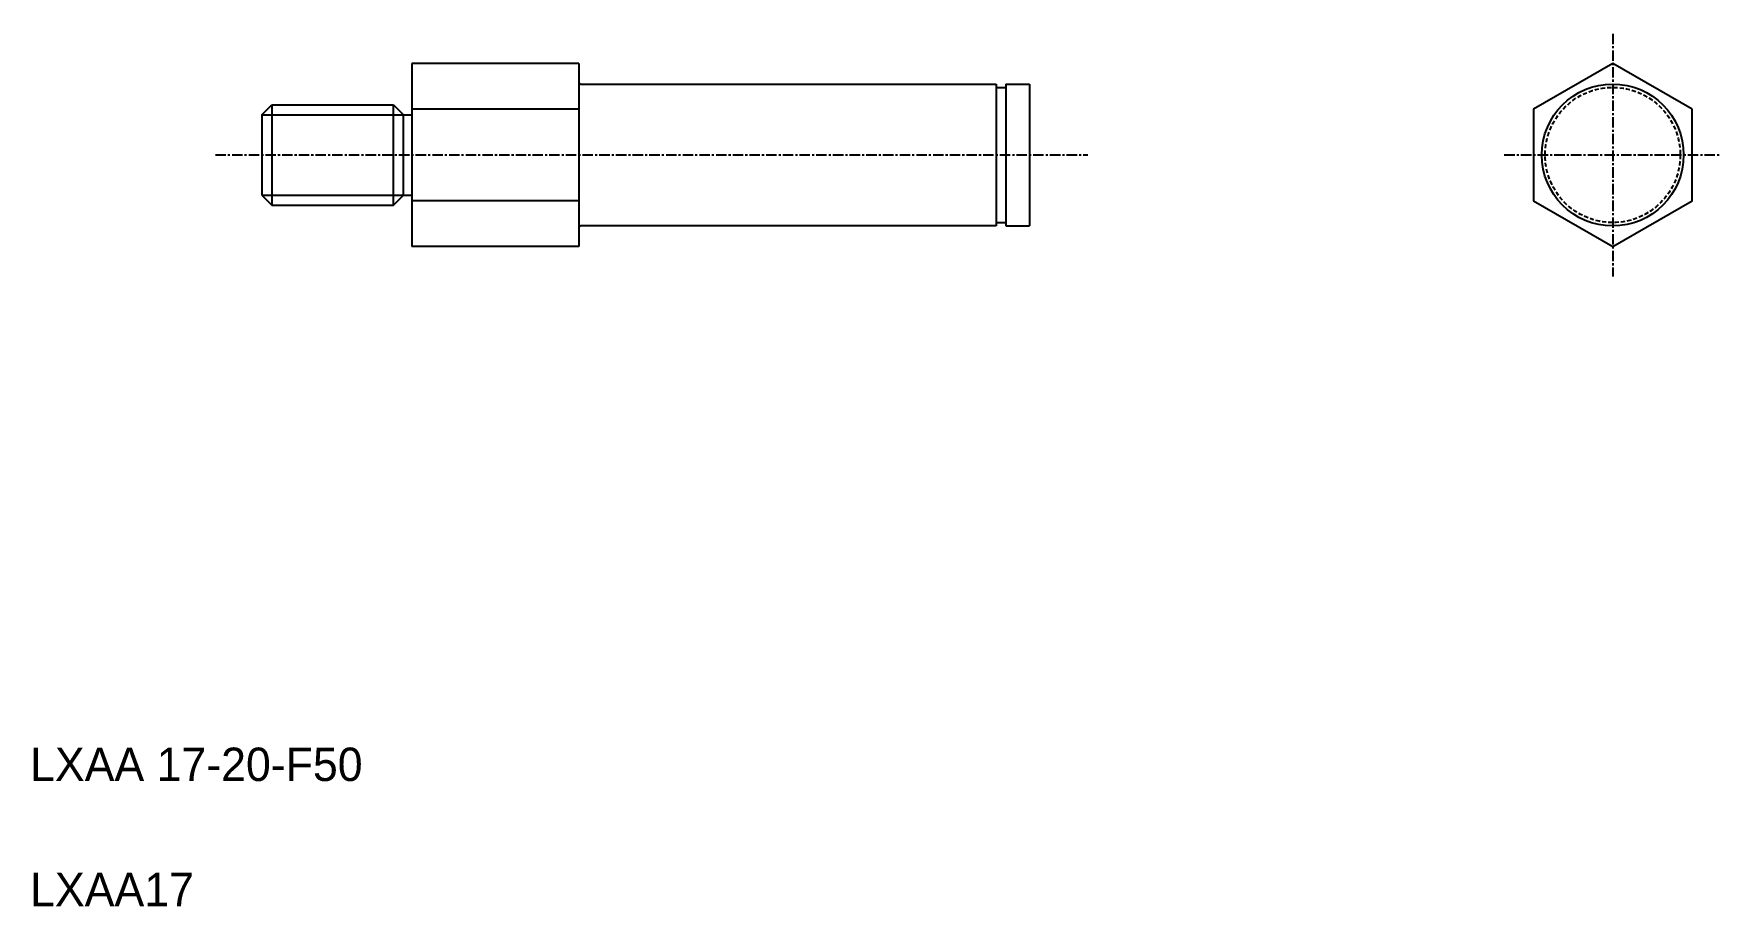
# Model space of a CAD drawing. Extents: x -40 to 162, y 83 to 188.
import ezdxf

# ---------------------------------------------------------------- set-up
doc = ezdxf.new("R2010")
doc.units = 0
doc.linetypes.add('CENTER', pattern=[2, 1.25, -0.25, 0.25, -0.25])
doc.linetypes.add('DASHED', pattern=[0.75, 0.5, -0.25])
doc.layers.get('0').update_dxf_attribs({"linetype": 'CONTINUOUS'})
doc.layers.add('CENTER', color=1, linetype='CENTER')

msp = doc.modelspace()

# ---------------------------------------------------------------- linework, layer by layer
at = {"color": 7, "linetype": 'CONTINUOUS'}
for p, q in [((5.42, 184.4), (5.42, 162.47)), ((25.42, 184.4), (5.42, 184.4)), ((25.42, 184.4), (25.42, 162.47)), ((25.62, 181.94), (75.42, 181.94)), ((29.32, 181.94), (29.32, 181.94)), ((33.02, 181.94), (33.02, 181.94)), ((75.42, 181.94), (75.42, 164.94)), ((75.42, 181.54), (76.57, 181.54)), ((76.57, 181.94), (76.57, 164.94)), ((76.57, 181.94), (79.42, 181.94)), ((79.42, 181.94), (79.42, 164.94)), ((-12.58, 178.24), (-11.38, 179.44)), ((-12.58, 178.24), (-12.58, 168.64)), ((-11.38, 179.44), (-11.38, 167.44)), ((-11.38, 179.44), (3.22, 179.44)), ((3.22, 179.44), (4.42, 178.24)), ((3.22, 167.44), (3.22, 179.44)), ((4.42, 168.64), (4.42, 178.24)), ((4.42, 178.24), (5.42, 178.24)), ((25.42, 178.92), (5.42, 178.92)), ((-12.58, 168.64), (-11.38, 167.44)), ((3.22, 167.44), (4.42, 168.64)), ((4.42, 168.64), (5.42, 168.64)), ((25.42, 167.95), (5.42, 167.95)), ((-11.38, 167.44), (3.22, 167.44)), ((75.42, 164.94), (25.62, 164.94)), ((75.42, 165.34), (76.57, 165.34)), ((76.57, 164.94), (79.42, 164.94)), ((25.42, 162.47), (5.42, 162.47))]:
    msp.add_line(p, q, dxfattribs=at)
at = {"color": 3, "linetype": 'CONTINUOUS'}
for p, q in [((-12.58, 178.24), (4.42, 178.24)), ((-12.58, 168.64), (4.42, 168.64))]:
    msp.add_line(p, q, dxfattribs=at)
at = {"color": 7, "linetype": 'CONTINUOUS'}
msp.add_lwpolyline([(158.8, 178.92), (149.3, 184.4), (139.8, 178.92), (139.8, 167.95), (149.3, 162.47), (158.8, 167.95)], close=True, dxfattribs=at)
msp.add_circle((149.3, 173.44), 8.5, dxfattribs=at)
at = {"color": 3, "linetype": 'DASHED'}
msp.add_circle((149.3, 173.44), 8.1, dxfattribs=at)
at = {"color": 7, "linetype": 'CONTINUOUS'}
for centre, start, end in [((25.62, 182.14), 180, 270), ((25.62, 164.74), 90, 180)]:
    msp.add_arc(centre, 0.2, start, end, dxfattribs=at)
at = {"layer": 'CENTER', "color": 1, "linetype": 'CENTER'}
for p, q in [((149.3, 187.97), (149.3, 158.9)), ((-18.14, 173.44), (86.39, 173.44)), ((136.3, 173.44), (162.3, 173.44))]:
    msp.add_line(p, q, dxfattribs=at)

# ---------------------------------------------------------------- texts
at = {"color": 7, "linetype": 'CONTINUOUS'}
for s, p in [('LXAA 17-20-F50', (-40.34, 98.44)), ('LXAA17', (-40.34, 83.44))]:
    msp.add_text(s, height=4, dxfattribs=at).set_placement(p)

doc.saveas('drawing.dxf')
